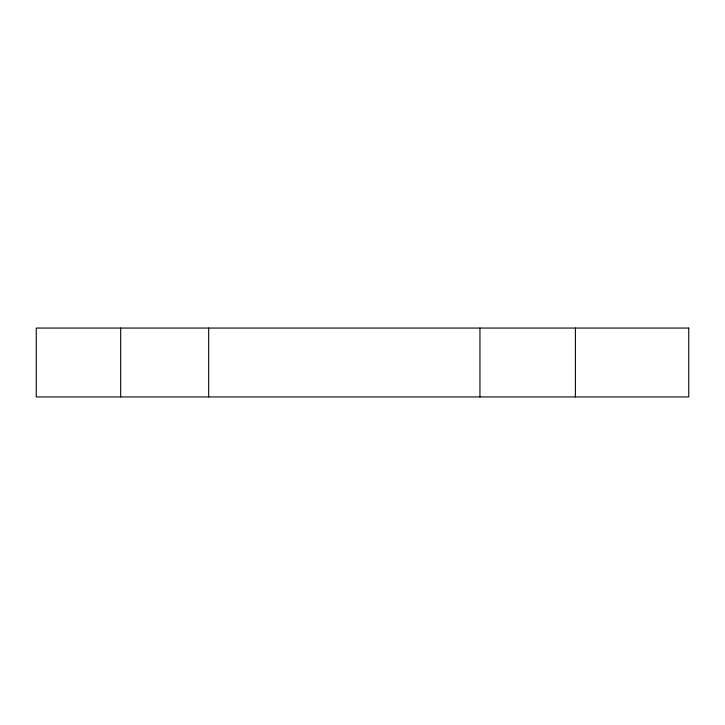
<?xml version="1.0" encoding="UTF-8"?>
<svg xmlns="http://www.w3.org/2000/svg" width="725" height="725" viewBox="0 0 725 725"><rect width="100%" height="100%" fill="white"/><g stroke="black" fill="none" stroke-linecap="round" stroke-linejoin="round"><path stroke-width="1.09" d="M575.396 328.062L575.396 396.938M479.95 328.062L479.95 396.938M208.682 328.062L208.682 396.938M120.685 328.062L120.685 396.938M688.75 328.062L36.25 328.062L36.25 396.938L688.75 396.938L688.75 328.062"/></g></svg>
